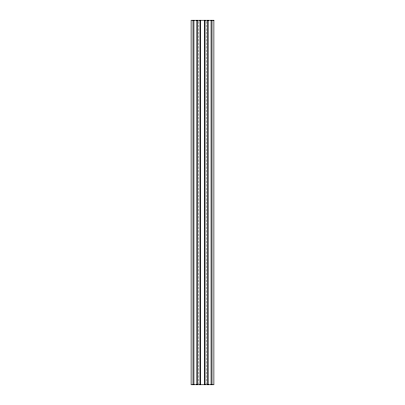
<?xml version="1.0" encoding="UTF-8"?>
<svg xmlns="http://www.w3.org/2000/svg" width="405" height="405" viewBox="0 0 405 405"><rect width="100%" height="100%" fill="white"/><g stroke="black" fill="none" stroke-linecap="round" stroke-linejoin="round"><path stroke-width="0.3" stroke-dasharray="2.02 1.52" d="M206.54 21.516L206.54 384.117M198.46 21.516L198.46 384.117"/><path stroke-width="0.61" d="M211.977 20.25L211.977 384.75M211.066 20.25L211.066 384.75M208.18 20.25L208.18 384.75M207.269 20.25L207.269 384.75M204.93 20.25L204.93 384.75M204.808 20.25L204.808 384.75M200.191 20.25L200.191 384.75M200.07 20.25L200.07 384.75M197.731 20.25L197.731 384.75M196.82 20.25L196.82 384.75M193.934 20.25L193.934 384.75M193.023 20.25L193.023 384.75M213.891 20.25L191.109 20.25L191.109 384.75L213.891 384.75L213.891 20.25"/></g></svg>
